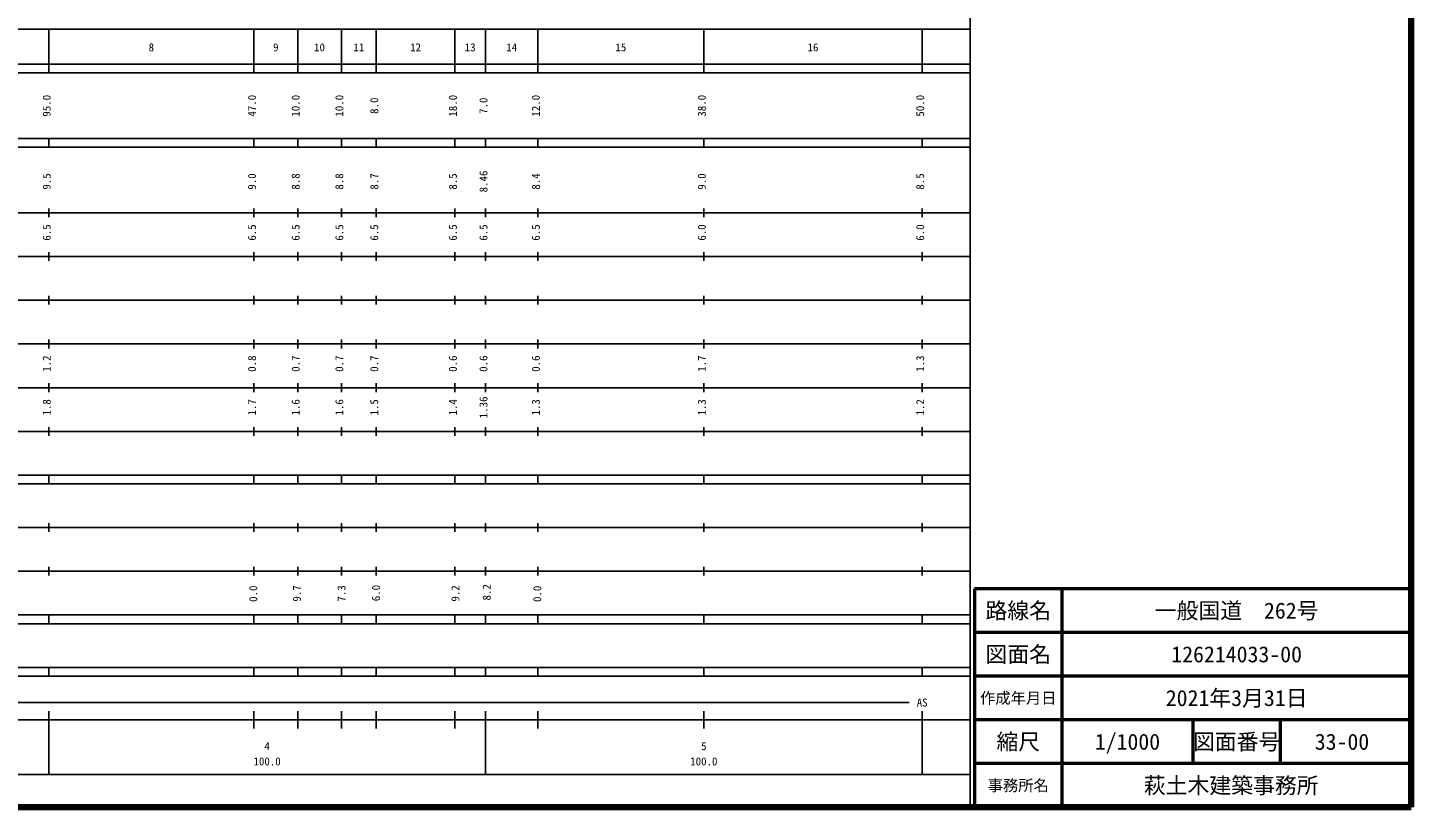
# Model space of a CAD drawing. Units: millimetres on the paper, enlarged 1000 times. Extents: x 40000 to 680000, y 20000 to 380000.
# Drawn here: x 363178 to 680000, y 20000 to 198357 of the extents above; entities that cross this region are included whole.
import ezdxf
from ezdxf.enums import TextEntityAlignment as Align

# ---------------------------------------------------------------- set-up
doc = ezdxf.new("R2010")
doc.units = ezdxf.units.MM
doc.header["$LTSCALE"] = 1000
for name, color, linetype, lineweight in [('M-TTL', 2, 'Continuous', 140), ('M-TTL-BAND', 7, 'Continuous', 25), ('M-TTL-FRAM', 2, 'Continuous', 50), ('M-TTL-LINE', 7, 'Continuous', 50)]:
    doc.layers.add(name, color=color, linetype=linetype, lineweight=lineweight)
doc.layers.add('M-TTL-TXT', color=7, linetype='Continuous')
doc.styles.add('ＭＳ ゴシック', font='')
doc.styles.get('ＭＳ ゴシック').set_extended_font_data('MS Gothic')

msp = doc.modelspace()

# ---------------------------------------------------------------- linework, layer by layer
at = {"layer": 'M-TTL'}
for p, q in [((680000, 20000), (680000, 380000)), ((40000, 20000), (680000, 20000))]:
    msp.add_line(p, q, dxfattribs=at)
at = {"layer": 'M-TTL-BAND'}
for p, q in [((579000, 20000), (579000, 370000)), ((68000, 198000), (579000, 198000)), ((368000, 188000), (368000, 198000)), ((415000, 188000), (415000, 198000)), ((425000, 188000), (425000, 198000)), ((435000, 188000), (435000, 198000)), ((443000, 188000), (443000, 198000)), ((461000, 188000), (461000, 198000)), ((468000, 188000), (468000, 198000)), ((480000, 188000), (480000, 198000)), ((518000, 188000), (518000, 198000)), ((568000, 188000), (568000, 198000)), ((40000, 190000), (579000, 190000)), ((40000, 188000), (579000, 188000)), ((40000, 173000), (579000, 173000)), ((368000, 171000), (368000, 173000)), ((415000, 171000), (415000, 173000)), ((425000, 171000), (425000, 173000)), ((435000, 171000), (435000, 173000)), ((443000, 171000), (443000, 173000)), ((461000, 171000), (461000, 173000)), ((468000, 171000), (468000, 173000)), ((480000, 171000), (480000, 173000)), ((518000, 171000), (518000, 173000)), ((568000, 171000), (568000, 173000)), ((40000, 171000), (579000, 171000)), ((40000, 156000), (579000, 156000)), ((368000, 155000), (368000, 157000)), ((415000, 155000), (415000, 157000)), ((425000, 155000), (425000, 157000)), ((435000, 155000), (435000, 157000)), ((443000, 155000), (443000, 157000)), ((461000, 155000), (461000, 157000)), ((468000, 155000), (468000, 157000)), ((480000, 155000), (480000, 157000)), ((518000, 155000), (518000, 157000)), ((568000, 155000), (568000, 157000)), ((46000, 146000), (579000, 146000)), ((368000, 145000), (368000, 147000)), ((415000, 145000), (415000, 147000)), ((425000, 145000), (425000, 147000)), ((435000, 145000), (435000, 147000)), ((443000, 145000), (443000, 147000)), ((461000, 145000), (461000, 147000)), ((468000, 145000), (468000, 147000)), ((480000, 145000), (480000, 147000)), ((518000, 145000), (518000, 147000)), ((568000, 145000), (568000, 147000)), ((368000, 135000), (368000, 137000)), ((415000, 135000), (415000, 137000)), ((425000, 135000), (425000, 137000)), ((435000, 135000), (435000, 137000)), ((443000, 135000), (443000, 137000)), ((461000, 135000), (461000, 137000)), ((468000, 135000), (468000, 137000)), ((480000, 135000), (480000, 137000)), ((518000, 135000), (518000, 137000)), ((568000, 135000), (568000, 137000)), ((52000, 136000), (579000, 136000)), ((368000, 125000), (368000, 127000)), ((415000, 125000), (415000, 127000)), ((425000, 125000), (425000, 127000)), ((435000, 125000), (435000, 127000)), ((443000, 125000), (443000, 127000)), ((461000, 125000), (461000, 127000)), ((468000, 125000), (468000, 127000)), ((480000, 125000), (480000, 127000)), ((518000, 125000), (518000, 127000)), ((568000, 125000), (568000, 127000)), ((46000, 126000), (579000, 126000)), ((52000, 116000), (579000, 116000)), ((368000, 115000), (368000, 117000)), ((415000, 115000), (415000, 117000)), ((425000, 115000), (425000, 117000)), ((435000, 115000), (435000, 117000)), ((443000, 115000), (443000, 117000)), ((461000, 115000), (461000, 117000)), ((468000, 115000), (468000, 117000)), ((480000, 115000), (480000, 117000)), ((518000, 115000), (518000, 117000)), ((568000, 115000), (568000, 117000)), ((46000, 106000), (579000, 106000)), ((368000, 105000), (368000, 107000)), ((415000, 105000), (415000, 107000)), ((425000, 105000), (425000, 107000)), ((435000, 105000), (435000, 107000)), ((443000, 105000), (443000, 107000)), ((461000, 105000), (461000, 107000)), ((468000, 105000), (468000, 107000)), ((480000, 105000), (480000, 107000)), ((518000, 105000), (518000, 107000)), ((568000, 105000), (568000, 107000)), ((40000, 96000), (579000, 96000)), ((368000, 94000), (368000, 96000)), ((415000, 94000), (415000, 96000)), ((425000, 94000), (425000, 96000)), ((435000, 94000), (435000, 96000)), ((443000, 94000), (443000, 96000)), ((461000, 94000), (461000, 96000)), ((468000, 94000), (468000, 96000)), ((480000, 94000), (480000, 96000)), ((518000, 94000), (518000, 96000)), ((568000, 94000), (568000, 96000)), ((40000, 94000), (579000, 94000)), ((49000, 84000), (579000, 84000)), ((368000, 83000), (368000, 85000)), ((415000, 83000), (415000, 85000)), ((425000, 83000), (425000, 85000)), ((435000, 83000), (435000, 85000)), ((443000, 83000), (443000, 85000)), ((461000, 83000), (461000, 85000)), ((468000, 83000), (468000, 85000)), ((480000, 83000), (480000, 85000)), ((518000, 83000), (518000, 85000)), ((568000, 83000), (568000, 85000)), ((40000, 74000), (579000, 74000)), ((368000, 73000), (368000, 75000)), ((415000, 73000), (415000, 75000)), ((425000, 73000), (425000, 75000)), ((435000, 73000), (435000, 75000)), ((443000, 73000), (443000, 75000)), ((461000, 73000), (461000, 75000)), ((468000, 73000), (468000, 75000)), ((480000, 73000), (480000, 75000)), ((518000, 73000), (518000, 75000)), ((568000, 73000), (568000, 75000)), ((40000, 64000), (579000, 64000)), ((368000, 62000), (368000, 64000)), ((415000, 62000), (415000, 64000)), ((425000, 62000), (425000, 64000)), ((435000, 62000), (435000, 64000)), ((443000, 62000), (443000, 64000)), ((461000, 62000), (461000, 64000)), ((468000, 62000), (468000, 64000)), ((480000, 62000), (480000, 64000)), ((518000, 62000), (518000, 64000)), ((568000, 62000), (568000, 64000)), ((40000, 62000), (579000, 62000)), ((40000, 52000), (579000, 52000)), ((368000, 50000), (368000, 52000)), ((415000, 50000), (415000, 52000)), ((425000, 50000), (425000, 52000)), ((435000, 50000), (435000, 52000)), ((443000, 50000), (443000, 52000)), ((461000, 50000), (461000, 52000)), ((468000, 50000), (468000, 52000)), ((480000, 50000), (480000, 52000)), ((518000, 50000), (518000, 52000)), ((568000, 50000), (568000, 52000)), ((40000, 50000), (579000, 50000)), ((71000, 44000), (565000, 44000)), ((368000, 27500), (368000, 42000)), ((415000, 38000), (415000, 42000)), ((425000, 38000), (425000, 42000)), ((435000, 38000), (435000, 42000)), ((443000, 38000), (443000, 42000)), ((461000, 38000), (461000, 42000)), ((468000, 27500), (468000, 42000)), ((480000, 38000), (480000, 42000)), ((518000, 38000), (518000, 42000)), ((568000, 27500), (568000, 42000)), ((40000, 40000), (579000, 40000)), ((68000, 27500), (579000, 27500))]:
    msp.add_line(p, q, dxfattribs=at)
at = {"layer": 'M-TTL-FRAM'}
for p, q in [((680000, 70000), (580000, 70000)), ((580000, 70000), (580000, 20000))]:
    msp.add_line(p, q, dxfattribs=at)
at = {"layer": 'M-TTL-LINE'}
for p, q in [((600000, 70000), (600000, 20000)), ((680000, 60000), (580000, 60000)), ((680000, 50000), (580000, 50000)), ((680000, 40000), (580000, 40000)), ((630000, 40000), (630000, 30000)), ((650000, 40000), (650000, 30000)), ((680000, 30000), (580000, 30000))]:
    msp.add_line(p, q, dxfattribs=at)

# ---------------------------------------------------------------- texts
at = {"layer": 'M-TTL-BAND', "style": 'ＭＳ ゴシック'}
for s, p in [('8', (391500, 192405)), ('9', (420000, 192405)), ('10', (430000, 192405)), ('11', (439000, 192405)), ('12', (452000, 192405)), ('13', (464500, 192405)), ('14', (474000, 192405)), ('15', (499000, 192405)), ('16', (543000, 192405)), ('AS', (568000, 42500)), ('4', (418000, 32523)), ('5', (518000, 32523)), ('100.0', (418000, 29033)), ('100.0', (518000, 29033))]:
    msp.add_text(s, height=1833, dxfattribs=at).set_placement(p, align=Align.BOTTOM_CENTER)
for s, p in [('95.0', (369000, 180500)), ('47.0', (416000, 180500)), ('10.0', (426000, 180500)), ('10.0', (436000, 180500)), ('8.0', (444000, 180500)), ('18.0', (462000, 180500)), ('7.0', (469000, 180500)), ('12.0', (481000, 180500)), ('38.0', (519000, 180500)), ('50.0', (569000, 180500)), ('9.5', (369000, 163174)), ('9.0', (416000, 163174)), ('8.8', (426000, 163174)), ('8.8', (436000, 163174)), ('8.7', (444000, 163174)), ('8.5', (462000, 163174)), ('8.46', (469000, 163174)), ('8.4', (481000, 163174)), ('9.0', (519000, 163174)), ('8.5', (569000, 163174)), ('6.5', (369000, 151500)), ('6.5', (416000, 151500)), ('6.5', (426000, 151500)), ('6.5', (436000, 151500)), ('6.5', (444000, 151500)), ('6.5', (462000, 151500)), ('6.5', (469000, 151500)), ('6.5', (481000, 151500)), ('6.0', (519000, 151500)), ('6.0', (569000, 151500)), ('1.2', (369000, 121500)), ('0.8', (416000, 121500)), ('0.7', (426000, 121500)), ('0.7', (436000, 121500)), ('0.7', (444000, 121500)), ('0.6', (462000, 121500)), ('0.6', (469000, 121500)), ('0.6', (481000, 121500)), ('1.7', (519000, 121500)), ('1.3', (569000, 121500)), ('1.8', (369000, 111500)), ('1.7', (416000, 111500)), ('1.6', (426000, 111500)), ('1.6', (436000, 111500)), ('1.5', (444000, 111500)), ('1.4', (462000, 111500)), ('1.36', (469000, 111500)), ('1.3', (481000, 111500)), ('1.3', (519000, 111500)), ('1.2', (569000, 111500)), ('0.0', (416291, 68862)), ('9.7', (426286, 68927)), ('7.3', (436502, 68927)), ('6.0', (444389, 69017)), ('9.2', (462581, 68927)), ('8.2', (469750, 69196)), ('0.0', (481311, 68838))]:
    msp.add_text(s, height=1833, rotation=90, dxfattribs=at).set_placement(p, align=Align.BOTTOM_CENTER)
at = {"layer": 'M-TTL-TXT', "style": 'ＭＳ ゴシック'}
for s, height, p in [('路線名', 3666, (590000, 65000)), ('路線名', 3666, (590000, 65000)), ('一般国道\u3000262号', 3666, (640000, 65000)), ('図面名', 3666, (590000, 55000)), ('図面名', 3666, (590000, 55000)), ('126214033-00', 3666, (640000, 55000)), ('作成年月日', 2566, (590000, 45000)), ('作成年月日', 2566, (590000, 45000)), ('2021年3月31日', 3666, (640000, 45000)), ('縮尺', 3666, (590000, 35000)), ('縮尺', 3666, (590000, 35000)), ('1/1000', 3666, (615000, 35000)), ('図面番号', 3666, (640000, 35000)), ('図面番号', 3666, (640000, 35000)), ('33-00', 3666, (664125, 35000)), ('事務所名', 2566, (590000, 25000)), ('事務所名', 2566, (590000, 25000)), ('萩土木建築事務所 ', 3666, (640000, 25000))]:
    msp.add_text(s, height=height, dxfattribs=at).set_placement(p, align=Align.MIDDLE_CENTER)

doc.saveas('drawing.dxf')
